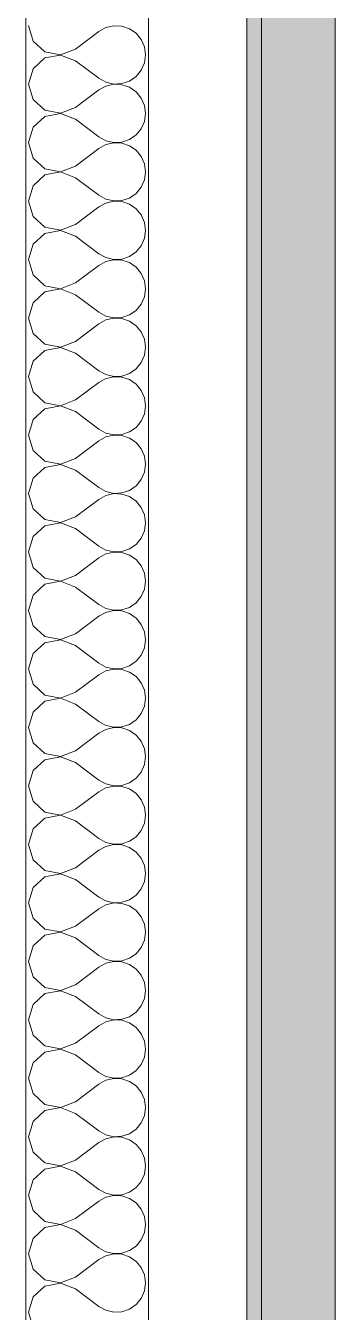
# Model space of a CAD drawing. Header units: millimetres. Extents: x -48147 to 1436659, y -488302 to 18123.
# Drawn here: x 1423891.4 to 1423960.1, y -467566 to -467280.4 of the extents above; entities that cross this region are included whole.
import ezdxf

# ---------------------------------------------------------------- set-up
doc = ezdxf.new("R2010")
doc.units = ezdxf.units.MM
doc.header["$MEASUREMENT"] = 0
doc.linetypes.add('Wipeout_Contour', pattern=[1000, 0, -1000])
doc.layers.add('New_A-25-M_Wall_Int', color=7, linetype='Continuous')
doc.layers.add('New_A-25-M_Wall_Int_Pen_No__1', color=7, linetype='Continuous', lineweight=13)
doc.layers.add('New_A-25-M_Wall_Int_Pen_No__107', color=7, linetype='Continuous', lineweight=15, true_color=0xa6a6a6)

# ---------------------------------------------------------------- blocks, each defined once
blk = doc.blocks.new('*X34', base_point=(1424163.9, -483032.8))
at = {"layer": 'New_A-25-M_Wall_Int_Pen_No__107', "linetype": 'Continuous'}
for p, q in [((1423892.04, -467280.42), (1423893.01, -467283.84)), ((1423902.43, -467285.62), (1423907.62, -467281.72)), ((1423909.19, -467280.86), (1423907.62, -467281.72)), ((1423910.93, -467280.45), (1423909.19, -467280.86)), ((1423912.72, -467280.54), (1423910.93, -467280.45)), ((1423914.42, -467281.11), (1423912.72, -467280.54)), ((1423915.89, -467282.12), (1423914.42, -467281.11)), ((1423917.04, -467283.5), (1423915.89, -467282.12)), ((1423893.01, -467283.84), (1423895.63, -467286.23)), ((1423917.76, -467285.14), (1423917.04, -467283.5)), ((1423918.01, -467286.91), (1423917.76, -467285.14)), ((1423895.63, -467287.6), (1423893.01, -467289.99)), ((1423895.63, -467286.23), (1423899.12, -467286.89)), ((1423899.12, -467286.94), (1423895.63, -467287.6)), ((1423899.12, -467286.89), (1423902.43, -467285.62)), ((1423902.43, -467288.21), (1423899.12, -467286.94)), ((1423917.76, -467288.69), (1423918.01, -467286.91)), ((1423893.01, -467289.99), (1423892.04, -467293.41)), ((1423902.43, -467288.21), (1423907.62, -467292.11)), ((1423915.89, -467291.71), (1423917.04, -467290.33)), ((1423917.04, -467290.33), (1423917.76, -467288.69)), ((1423892.04, -467293.41), (1423893.01, -467296.82)), ((1423907.62, -467292.11), (1423909.19, -467292.97)), ((1423909.19, -467293.84), (1423907.62, -467294.7)), ((1423909.19, -467292.97), (1423910.93, -467293.38)), ((1423910.93, -467293.43), (1423909.19, -467293.84)), ((1423910.93, -467293.38), (1423912.72, -467293.29)), ((1423912.72, -467293.52), (1423910.93, -467293.43)), ((1423912.72, -467293.29), (1423914.42, -467292.72)), ((1423914.42, -467294.09), (1423912.72, -467293.52)), ((1423914.42, -467292.72), (1423915.89, -467291.71)), ((1423902.43, -467298.6), (1423907.62, -467294.7)), ((1423915.89, -467295.1), (1423914.42, -467294.09)), ((1423917.04, -467296.48), (1423915.89, -467295.1)), ((1423917.76, -467298.12), (1423917.04, -467296.48)), ((1423893.01, -467296.82), (1423895.63, -467299.21)), ((1423895.63, -467299.21), (1423899.12, -467299.87)), ((1423899.12, -467299.87), (1423902.43, -467298.6)), ((1423918.01, -467299.9), (1423917.76, -467298.12)), ((1423895.63, -467300.58), (1423893.01, -467302.97)), ((1423899.12, -467299.92), (1423895.63, -467300.58)), ((1423902.43, -467301.19), (1423899.12, -467299.92)), ((1423902.43, -467301.19), (1423907.62, -467305.09)), ((1423917.04, -467303.31), (1423917.76, -467301.67)), ((1423917.76, -467301.67), (1423918.01, -467299.9)), ((1423893.01, -467302.97), (1423892.04, -467306.39)), ((1423907.62, -467305.09), (1423909.19, -467305.96)), ((1423914.42, -467305.7), (1423915.89, -467304.69)), ((1423915.89, -467304.69), (1423917.04, -467303.31)), ((1423892.04, -467306.39), (1423893.01, -467309.8)), ((1423902.43, -467311.58), (1423907.62, -467307.68)), ((1423909.19, -467306.82), (1423907.62, -467307.68)), ((1423909.19, -467305.96), (1423910.93, -467306.36)), ((1423910.93, -467306.41), (1423909.19, -467306.82)), ((1423910.93, -467306.36), (1423912.72, -467306.27)), ((1423912.72, -467306.5), (1423910.93, -467306.41)), ((1423912.72, -467306.27), (1423914.42, -467305.7)), ((1423914.42, -467307.07), (1423912.72, -467306.5)), ((1423915.89, -467308.09), (1423914.42, -467307.07)), ((1423917.04, -467309.47), (1423915.89, -467308.09)), ((1423893.01, -467309.8), (1423895.63, -467312.19)), ((1423917.76, -467311.1), (1423917.04, -467309.47)), ((1423895.63, -467313.56), (1423893.01, -467315.96)), ((1423895.63, -467312.19), (1423899.12, -467312.85)), ((1423899.12, -467312.9), (1423895.63, -467313.56)), ((1423899.12, -467312.85), (1423902.43, -467311.58)), ((1423902.43, -467314.18), (1423899.12, -467312.9)), ((1423918.01, -467312.88), (1423917.76, -467311.1)), ((1423917.76, -467314.65), (1423918.01, -467312.88)), ((1423893.01, -467315.96), (1423892.04, -467319.37)), ((1423902.43, -467314.18), (1423907.62, -467318.07)), ((1423915.89, -467317.67), (1423917.04, -467316.29)), ((1423917.04, -467316.29), (1423917.76, -467314.65)), ((1423892.04, -467319.37), (1423893.01, -467322.78)), ((1423907.62, -467318.07), (1423909.19, -467318.94)), ((1423909.19, -467318.94), (1423910.93, -467319.34)), ((1423910.93, -467319.39), (1423909.19, -467319.8)), ((1423910.93, -467319.34), (1423912.72, -467319.26)), ((1423912.72, -467319.48), (1423910.93, -467319.39)), ((1423912.72, -467319.26), (1423914.42, -467318.68)), ((1423914.42, -467320.05), (1423912.72, -467319.48)), ((1423914.42, -467318.68), (1423915.89, -467317.67)), ((1423902.43, -467324.56), (1423907.62, -467320.67)), ((1423909.19, -467319.8), (1423907.62, -467320.67)), ((1423915.89, -467321.07), (1423914.42, -467320.05)), ((1423917.04, -467322.45), (1423915.89, -467321.07)), ((1423917.76, -467324.09), (1423917.04, -467322.45)), ((1423893.01, -467322.78), (1423895.63, -467325.17)), ((1423895.63, -467325.17), (1423899.12, -467325.83)), ((1423899.12, -467325.83), (1423902.43, -467324.56)), ((1423918.01, -467325.86), (1423917.76, -467324.09)), ((1423895.63, -467326.54), (1423893.01, -467328.94)), ((1423899.12, -467325.89), (1423895.63, -467326.54)), ((1423902.43, -467327.16), (1423899.12, -467325.89)), ((1423902.43, -467327.16), (1423907.62, -467331.05)), ((1423917.04, -467329.27), (1423917.76, -467327.63)), ((1423917.76, -467327.63), (1423918.01, -467325.86)), ((1423893.01, -467328.94), (1423892.04, -467332.35)), ((1423914.42, -467331.66), (1423915.89, -467330.65)), ((1423915.89, -467330.65), (1423917.04, -467329.27)), ((1423892.04, -467332.35), (1423893.01, -467335.76)), ((1423902.43, -467337.54), (1423907.62, -467333.65)), ((1423907.62, -467331.05), (1423909.19, -467331.92)), ((1423909.19, -467332.78), (1423907.62, -467333.65)), ((1423909.19, -467331.92), (1423910.93, -467332.32)), ((1423910.93, -467332.38), (1423909.19, -467332.78)), ((1423910.93, -467332.32), (1423912.72, -467332.24)), ((1423912.72, -467332.46), (1423910.93, -467332.38)), ((1423912.72, -467332.24), (1423914.42, -467331.66)), ((1423914.42, -467333.03), (1423912.72, -467332.46)), ((1423915.89, -467334.05), (1423914.42, -467333.03)), ((1423893.01, -467335.76), (1423895.63, -467338.16)), ((1423917.04, -467335.43), (1423915.89, -467334.05)), ((1423917.76, -467337.07), (1423917.04, -467335.43)), ((1423895.63, -467339.53), (1423893.01, -467341.92)), ((1423895.63, -467338.16), (1423899.12, -467338.81)), ((1423899.12, -467338.87), (1423895.63, -467339.53)), ((1423899.12, -467338.81), (1423902.43, -467337.54)), ((1423902.43, -467340.14), (1423899.12, -467338.87)), ((1423918.01, -467338.84), (1423917.76, -467337.07)), ((1423917.76, -467340.61), (1423918.01, -467338.84)), ((1423893.01, -467341.92), (1423892.04, -467345.33)), ((1423902.43, -467340.14), (1423907.62, -467344.03)), ((1423915.89, -467343.63), (1423917.04, -467342.25)), ((1423917.04, -467342.25), (1423917.76, -467340.61)), ((1423907.62, -467344.03), (1423909.19, -467344.9)), ((1423909.19, -467344.9), (1423910.93, -467345.3)), ((1423910.93, -467345.3), (1423912.72, -467345.22)), ((1423912.72, -467345.22), (1423914.42, -467344.65)), ((1423914.42, -467344.65), (1423915.89, -467343.63)), ((1423892.04, -467345.33), (1423893.01, -467348.74)), ((1423902.43, -467350.52), (1423907.62, -467346.63)), ((1423909.19, -467345.76), (1423907.62, -467346.63)), ((1423910.93, -467345.36), (1423909.19, -467345.76)), ((1423912.72, -467345.44), (1423910.93, -467345.36)), ((1423914.42, -467346.02), (1423912.72, -467345.44)), ((1423915.89, -467347.03), (1423914.42, -467346.02)), ((1423917.04, -467348.41), (1423915.89, -467347.03)), ((1423893.01, -467348.74), (1423895.63, -467351.14)), ((1423899.12, -467351.8), (1423902.43, -467350.52)), ((1423917.76, -467350.05), (1423917.04, -467348.41)), ((1423918.01, -467351.82), (1423917.76, -467350.05)), ((1423895.63, -467352.51), (1423893.01, -467354.9)), ((1423895.63, -467351.14), (1423899.12, -467351.8)), ((1423899.12, -467351.85), (1423895.63, -467352.51)), ((1423902.43, -467353.12), (1423899.12, -467351.85)), ((1423902.43, -467353.12), (1423907.62, -467357.01)), ((1423917.04, -467355.23), (1423917.76, -467353.6)), ((1423917.76, -467353.6), (1423918.01, -467351.82)), ((1423893.01, -467354.9), (1423892.04, -467358.31)), ((1423914.42, -467357.63), (1423915.89, -467356.61)), ((1423915.89, -467356.61), (1423917.04, -467355.23)), ((1423892.04, -467358.31), (1423893.01, -467361.73)), ((1423907.62, -467357.01), (1423909.19, -467357.88)), ((1423909.19, -467358.74), (1423907.62, -467359.61)), ((1423909.19, -467357.88), (1423910.93, -467358.29)), ((1423910.93, -467358.34), (1423909.19, -467358.74)), ((1423910.93, -467358.29), (1423912.72, -467358.2)), ((1423912.72, -467358.43), (1423910.93, -467358.34)), ((1423912.72, -467358.2), (1423914.42, -467357.63)), ((1423914.42, -467359), (1423912.72, -467358.43)), ((1423915.89, -467360.01), (1423914.42, -467359)), ((1423893.01, -467361.73), (1423895.63, -467364.12)), ((1423902.43, -467363.51), (1423907.62, -467359.61)), ((1423917.04, -467361.39), (1423915.89, -467360.01)), ((1423917.76, -467363.03), (1423917.04, -467361.39)), ((1423895.63, -467364.12), (1423899.12, -467364.78)), ((1423899.12, -467364.83), (1423895.63, -467365.49)), ((1423899.12, -467364.78), (1423902.43, -467363.51)), ((1423902.43, -467366.1), (1423899.12, -467364.83)), ((1423918.01, -467364.8), (1423917.76, -467363.03)), ((1423917.76, -467366.58), (1423918.01, -467364.8)), ((1423893.01, -467367.88), (1423892.04, -467371.29)), ((1423895.63, -467365.49), (1423893.01, -467367.88)), ((1423902.43, -467366.1), (1423907.62, -467370)), ((1423917.04, -467368.22), (1423917.76, -467366.58)), ((1423907.62, -467370), (1423909.19, -467370.86)), ((1423909.19, -467370.86), (1423910.93, -467371.27)), ((1423912.72, -467371.18), (1423914.42, -467370.61)), ((1423914.42, -467370.61), (1423915.89, -467369.59)), ((1423915.89, -467369.59), (1423917.04, -467368.22)), ((1423892.04, -467371.29), (1423893.01, -467374.71)), ((1423902.43, -467376.49), (1423907.62, -467372.59)), ((1423909.19, -467371.73), (1423907.62, -467372.59)), ((1423910.93, -467371.32), (1423909.19, -467371.73)), ((1423910.93, -467371.27), (1423912.72, -467371.18)), ((1423912.72, -467371.41), (1423910.93, -467371.32)), ((1423914.42, -467371.98), (1423912.72, -467371.41)), ((1423915.89, -467372.99), (1423914.42, -467371.98)), ((1423917.04, -467374.37), (1423915.89, -467372.99)), ((1423893.01, -467374.71), (1423895.63, -467377.1)), ((1423899.12, -467377.76), (1423902.43, -467376.49)), ((1423917.76, -467376.01), (1423917.04, -467374.37)), ((1423918.01, -467377.79), (1423917.76, -467376.01)), ((1423895.63, -467378.47), (1423893.01, -467380.86)), ((1423895.63, -467377.1), (1423899.12, -467377.76)), ((1423899.12, -467377.81), (1423895.63, -467378.47)), ((1423902.43, -467379.08), (1423899.12, -467377.81)), ((1423902.43, -467379.08), (1423907.62, -467382.98)), ((1423917.04, -467381.2), (1423917.76, -467379.56)), ((1423917.76, -467379.56), (1423918.01, -467377.79)), ((1423893.01, -467380.86), (1423892.04, -467384.28)), ((1423915.89, -467382.58), (1423917.04, -467381.2)), ((1423892.04, -467384.28), (1423893.01, -467387.69)), ((1423907.62, -467382.98), (1423909.19, -467383.84)), ((1423909.19, -467384.71), (1423907.62, -467385.57)), ((1423909.19, -467383.84), (1423910.93, -467384.25)), ((1423910.93, -467384.3), (1423909.19, -467384.71)), ((1423910.93, -467384.25), (1423912.72, -467384.16)), ((1423912.72, -467384.39), (1423910.93, -467384.3)), ((1423912.72, -467384.16), (1423914.42, -467383.59)), ((1423914.42, -467384.96), (1423912.72, -467384.39)), ((1423914.42, -467383.59), (1423915.89, -467382.58)), ((1423915.89, -467385.98), (1423914.42, -467384.96)), ((1423893.01, -467387.69), (1423895.63, -467390.08)), ((1423902.43, -467389.47), (1423907.62, -467385.57)), ((1423917.04, -467387.35), (1423915.89, -467385.98)), ((1423917.76, -467388.99), (1423917.04, -467387.35)), ((1423895.63, -467390.08), (1423899.12, -467390.74)), ((1423899.12, -467390.79), (1423895.63, -467391.45)), ((1423899.12, -467390.74), (1423902.43, -467389.47)), ((1423902.43, -467392.06), (1423899.12, -467390.79)), ((1423918.01, -467390.77), (1423917.76, -467388.99)), ((1423917.76, -467392.54), (1423918.01, -467390.77)), ((1423893.01, -467393.84), (1423892.04, -467397.26)), ((1423895.63, -467391.45), (1423893.01, -467393.84)), ((1423902.43, -467392.06), (1423907.62, -467395.96)), ((1423917.04, -467394.18), (1423917.76, -467392.54)), ((1423907.62, -467395.96), (1423909.19, -467396.83)), ((1423912.72, -467397.14), (1423914.42, -467396.57)), ((1423914.42, -467396.57), (1423915.89, -467395.56)), ((1423915.89, -467395.56), (1423917.04, -467394.18)), ((1423892.04, -467397.26), (1423893.01, -467400.67)), ((1423902.43, -467402.45), (1423907.62, -467398.56)), ((1423909.19, -467397.69), (1423907.62, -467398.56)), ((1423909.19, -467396.83), (1423910.93, -467397.23)), ((1423910.93, -467397.28), (1423909.19, -467397.69)), ((1423910.93, -467397.23), (1423912.72, -467397.14)), ((1423912.72, -467397.37), (1423910.93, -467397.28)), ((1423914.42, -467397.94), (1423912.72, -467397.37)), ((1423915.89, -467398.96), (1423914.42, -467397.94)), ((1423917.04, -467400.34), (1423915.89, -467398.96)), ((1423893.01, -467400.67), (1423895.63, -467403.06)), ((1423917.76, -467401.97), (1423917.04, -467400.34)), ((1423918.01, -467403.75), (1423917.76, -467401.97)), ((1423895.63, -467404.43), (1423893.01, -467406.83)), ((1423895.63, -467403.06), (1423899.12, -467403.72)), ((1423899.12, -467403.77), (1423895.63, -467404.43)), ((1423899.12, -467403.72), (1423902.43, -467402.45)), ((1423902.43, -467405.05), (1423899.12, -467403.77)), ((1423902.43, -467405.05), (1423907.62, -467408.94)), ((1423917.76, -467405.52), (1423918.01, -467403.75)), ((1423893.01, -467406.83), (1423892.04, -467410.24)), ((1423915.89, -467408.54), (1423917.04, -467407.16)), ((1423917.04, -467407.16), (1423917.76, -467405.52)), ((1423892.04, -467410.24), (1423893.01, -467413.65)), ((1423907.62, -467408.94), (1423909.19, -467409.81)), ((1423909.19, -467410.67), (1423907.62, -467411.54)), ((1423909.19, -467409.81), (1423910.93, -467410.21)), ((1423910.93, -467410.27), (1423909.19, -467410.67)), ((1423910.93, -467410.21), (1423912.72, -467410.13)), ((1423912.72, -467410.35), (1423910.93, -467410.27)), ((1423912.72, -467410.13), (1423914.42, -467409.55)), ((1423914.42, -467410.92), (1423912.72, -467410.35)), ((1423914.42, -467409.55), (1423915.89, -467408.54)), ((1423915.89, -467411.94), (1423914.42, -467410.92)), ((1423893.01, -467413.65), (1423895.63, -467416.04)), ((1423902.43, -467415.43), (1423907.62, -467411.54)), ((1423917.04, -467413.32), (1423915.89, -467411.94)), ((1423917.76, -467414.96), (1423917.04, -467413.32)), ((1423895.63, -467416.04), (1423899.12, -467416.7)), ((1423899.12, -467416.7), (1423902.43, -467415.43)), ((1423918.01, -467416.73), (1423917.76, -467414.96)), ((1423895.63, -467417.41), (1423893.01, -467419.81)), ((1423899.12, -467416.76), (1423895.63, -467417.41)), ((1423902.43, -467418.03), (1423899.12, -467416.76)), ((1423902.43, -467418.03), (1423907.62, -467421.92)), ((1423917.04, -467420.14), (1423917.76, -467418.5)), ((1423917.76, -467418.5), (1423918.01, -467416.73)), ((1423893.01, -467419.81), (1423892.04, -467423.22)), ((1423907.62, -467421.92), (1423909.19, -467422.79)), ((1423914.42, -467422.54), (1423915.89, -467421.52)), ((1423915.89, -467421.52), (1423917.04, -467420.14)), ((1423892.04, -467423.22), (1423893.01, -467426.63)), ((1423902.43, -467428.41), (1423907.62, -467424.52)), ((1423909.19, -467423.65), (1423907.62, -467424.52)), ((1423909.19, -467422.79), (1423910.93, -467423.19)), ((1423910.93, -467423.25), (1423909.19, -467423.65)), ((1423910.93, -467423.19), (1423912.72, -467423.11)), ((1423912.72, -467423.33), (1423910.93, -467423.25)), ((1423912.72, -467423.11), (1423914.42, -467422.54)), ((1423914.42, -467423.91), (1423912.72, -467423.33)), ((1423915.89, -467424.92), (1423914.42, -467423.91)), ((1423917.04, -467426.3), (1423915.89, -467424.92)), ((1423893.01, -467426.63), (1423895.63, -467429.03)), ((1423917.76, -467427.94), (1423917.04, -467426.3)), ((1423918.01, -467429.71), (1423917.76, -467427.94)), ((1423895.63, -467430.4), (1423893.01, -467432.79)), ((1423895.63, -467429.03), (1423899.12, -467429.68)), ((1423899.12, -467429.74), (1423895.63, -467430.4)), ((1423899.12, -467429.68), (1423902.43, -467428.41)), ((1423902.43, -467431.01), (1423899.12, -467429.74)), ((1423917.76, -467431.48), (1423918.01, -467429.71)), ((1423893.01, -467432.79), (1423892.04, -467436.2)), ((1423902.43, -467431.01), (1423907.62, -467434.9)), ((1423915.89, -467434.5), (1423917.04, -467433.12)), ((1423917.04, -467433.12), (1423917.76, -467431.48)), ((1423892.04, -467436.2), (1423893.01, -467439.61)), ((1423907.62, -467434.9), (1423909.19, -467435.77)), ((1423909.19, -467436.63), (1423907.62, -467437.5)), ((1423909.19, -467435.77), (1423910.93, -467436.18)), ((1423910.93, -467436.23), (1423909.19, -467436.63)), ((1423910.93, -467436.18), (1423912.72, -467436.09)), ((1423912.72, -467436.31), (1423910.93, -467436.23)), ((1423912.72, -467436.09), (1423914.42, -467435.52)), ((1423914.42, -467436.89), (1423912.72, -467436.31)), ((1423914.42, -467435.52), (1423915.89, -467434.5)), ((1423902.43, -467441.39), (1423907.62, -467437.5)), ((1423915.89, -467437.9), (1423914.42, -467436.89)), ((1423917.04, -467439.28), (1423915.89, -467437.9)), ((1423917.76, -467440.92), (1423917.04, -467439.28)), ((1423893.01, -467439.61), (1423895.63, -467442.01)), ((1423895.63, -467442.01), (1423899.12, -467442.67)), ((1423899.12, -467442.67), (1423902.43, -467441.39)), ((1423918.01, -467442.69), (1423917.76, -467440.92)), ((1423895.63, -467443.38), (1423893.01, -467445.77)), ((1423899.12, -467442.72), (1423895.63, -467443.38)), ((1423902.43, -467443.99), (1423899.12, -467442.72)), ((1423902.43, -467443.99), (1423907.62, -467447.89)), ((1423917.04, -467446.11), (1423917.76, -467444.47)), ((1423917.76, -467444.47), (1423918.01, -467442.69)), ((1423893.01, -467445.77), (1423892.04, -467449.18)), ((1423907.62, -467447.89), (1423909.19, -467448.75)), ((1423914.42, -467448.5), (1423915.89, -467447.48)), ((1423915.89, -467447.48), (1423917.04, -467446.11)), ((1423892.04, -467449.18), (1423893.01, -467452.6)), ((1423902.43, -467454.38), (1423907.62, -467450.48)), ((1423909.19, -467449.61), (1423907.62, -467450.48)), ((1423909.19, -467448.75), (1423910.93, -467449.16)), ((1423910.93, -467449.21), (1423909.19, -467449.61)), ((1423910.93, -467449.16), (1423912.72, -467449.07)), ((1423912.72, -467449.3), (1423910.93, -467449.21)), ((1423912.72, -467449.07), (1423914.42, -467448.5)), ((1423914.42, -467449.87), (1423912.72, -467449.3)), ((1423915.89, -467450.88), (1423914.42, -467449.87)), ((1423917.04, -467452.26), (1423915.89, -467450.88)), ((1423893.01, -467452.6), (1423895.63, -467454.99)), ((1423917.76, -467453.9), (1423917.04, -467452.26)), ((1423895.63, -467456.36), (1423893.01, -467458.75)), ((1423895.63, -467454.99), (1423899.12, -467455.65)), ((1423899.12, -467455.7), (1423895.63, -467456.36)), ((1423899.12, -467455.65), (1423902.43, -467454.38)), ((1423902.43, -467456.97), (1423899.12, -467455.7)), ((1423918.01, -467455.67), (1423917.76, -467453.9)), ((1423917.76, -467457.45), (1423918.01, -467455.67)), ((1423893.01, -467458.75), (1423892.04, -467462.16)), ((1423902.43, -467456.97), (1423907.62, -467460.87)), ((1423915.89, -467460.47), (1423917.04, -467459.09)), ((1423917.04, -467459.09), (1423917.76, -467457.45)), ((1423892.04, -467462.16), (1423893.01, -467465.58)), ((1423907.62, -467460.87), (1423909.19, -467461.73)), ((1423909.19, -467461.73), (1423910.93, -467462.14)), ((1423910.93, -467462.19), (1423909.19, -467462.6)), ((1423910.93, -467462.14), (1423912.72, -467462.05)), ((1423912.72, -467462.28), (1423910.93, -467462.19)), ((1423912.72, -467462.05), (1423914.42, -467461.48)), ((1423914.42, -467462.85), (1423912.72, -467462.28)), ((1423914.42, -467461.48), (1423915.89, -467460.47)), ((1423902.43, -467467.36), (1423907.62, -467463.46)), ((1423909.19, -467462.6), (1423907.62, -467463.46)), ((1423915.89, -467463.86), (1423914.42, -467462.85)), ((1423917.04, -467465.24), (1423915.89, -467463.86)), ((1423917.76, -467466.88), (1423917.04, -467465.24)), ((1423893.01, -467465.58), (1423895.63, -467467.97)), ((1423895.63, -467467.97), (1423899.12, -467468.63)), ((1423899.12, -467468.63), (1423902.43, -467467.36)), ((1423918.01, -467468.66), (1423917.76, -467466.88)), ((1423895.63, -467469.34), (1423893.01, -467471.73)), ((1423899.12, -467468.68), (1423895.63, -467469.34)), ((1423902.43, -467469.95), (1423899.12, -467468.68)), ((1423902.43, -467469.95), (1423907.62, -467473.85)), ((1423917.04, -467472.07), (1423917.76, -467470.43)), ((1423917.76, -467470.43), (1423918.01, -467468.66)), ((1423893.01, -467471.73), (1423892.04, -467475.15)), ((1423914.42, -467474.46), (1423915.89, -467473.45)), ((1423915.89, -467473.45), (1423917.04, -467472.07)), ((1423892.04, -467475.15), (1423893.01, -467478.56)), ((1423902.43, -467480.34), (1423907.62, -467476.44)), ((1423907.62, -467473.85), (1423909.19, -467474.71)), ((1423909.19, -467475.58), (1423907.62, -467476.44)), ((1423909.19, -467474.71), (1423910.93, -467475.12)), ((1423910.93, -467475.17), (1423909.19, -467475.58)), ((1423910.93, -467475.12), (1423912.72, -467475.03)), ((1423912.72, -467475.26), (1423910.93, -467475.17)), ((1423912.72, -467475.03), (1423914.42, -467474.46)), ((1423914.42, -467475.83), (1423912.72, -467475.26)), ((1423915.89, -467476.85), (1423914.42, -467475.83)), ((1423893.01, -467478.56), (1423895.63, -467480.95)), ((1423917.04, -467478.22), (1423915.89, -467476.85)), ((1423917.76, -467479.86), (1423917.04, -467478.22)), ((1423895.63, -467482.32), (1423893.01, -467484.72)), ((1423895.63, -467480.95), (1423899.12, -467481.61)), ((1423899.12, -467481.66), (1423895.63, -467482.32)), ((1423899.12, -467481.61), (1423902.43, -467480.34)), ((1423902.43, -467482.94), (1423899.12, -467481.66)), ((1423918.01, -467481.64), (1423917.76, -467479.86)), ((1423917.76, -467483.41), (1423918.01, -467481.64)), ((1423893.01, -467484.72), (1423892.04, -467488.13)), ((1423902.43, -467482.94), (1423907.62, -467486.83)), ((1423915.89, -467486.43), (1423917.04, -467485.05)), ((1423917.04, -467485.05), (1423917.76, -467483.41)), ((1423907.62, -467486.83), (1423909.19, -467487.7)), ((1423909.19, -467487.7), (1423910.93, -467488.1)), ((1423910.93, -467488.1), (1423912.72, -467488.02)), ((1423912.72, -467488.02), (1423914.42, -467487.44)), ((1423914.42, -467487.44), (1423915.89, -467486.43)), ((1423892.04, -467488.13), (1423893.01, -467491.54)), ((1423902.43, -467493.32), (1423907.62, -467489.43)), ((1423909.19, -467488.56), (1423907.62, -467489.43)), ((1423910.93, -467488.15), (1423909.19, -467488.56)), ((1423912.72, -467488.24), (1423910.93, -467488.15)), ((1423914.42, -467488.81), (1423912.72, -467488.24)), ((1423915.89, -467489.83), (1423914.42, -467488.81)), ((1423917.04, -467491.21), (1423915.89, -467489.83)), ((1423893.01, -467491.54), (1423895.63, -467493.93)), ((1423899.12, -467494.59), (1423902.43, -467493.32)), ((1423917.76, -467492.85), (1423917.04, -467491.21)), ((1423918.01, -467494.62), (1423917.76, -467492.85)), ((1423895.63, -467495.3), (1423893.01, -467497.7)), ((1423895.63, -467493.93), (1423899.12, -467494.59)), ((1423899.12, -467494.64), (1423895.63, -467495.3)), ((1423902.43, -467495.92), (1423899.12, -467494.64)), ((1423902.43, -467495.92), (1423907.62, -467499.81)), ((1423917.04, -467498.03), (1423917.76, -467496.39)), ((1423917.76, -467496.39), (1423918.01, -467494.62)), ((1423893.01, -467497.7), (1423892.04, -467501.11)), ((1423914.42, -467500.42), (1423915.89, -467499.41)), ((1423915.89, -467499.41), (1423917.04, -467498.03)), ((1423892.04, -467501.11), (1423893.01, -467504.52)), ((1423907.62, -467499.81), (1423909.19, -467500.68)), ((1423909.19, -467501.54), (1423907.62, -467502.41)), ((1423909.19, -467500.68), (1423910.93, -467501.08)), ((1423910.93, -467501.14), (1423909.19, -467501.54)), ((1423910.93, -467501.08), (1423912.72, -467501)), ((1423912.72, -467501.22), (1423910.93, -467501.14)), ((1423912.72, -467501), (1423914.42, -467500.42)), ((1423914.42, -467501.79), (1423912.72, -467501.22)), ((1423915.89, -467502.81), (1423914.42, -467501.79)), ((1423893.01, -467504.52), (1423895.63, -467506.92)), ((1423902.43, -467506.3), (1423907.62, -467502.41)), ((1423917.04, -467504.19), (1423915.89, -467502.81)), ((1423917.76, -467505.83), (1423917.04, -467504.19)), ((1423895.63, -467506.92), (1423899.12, -467507.57)), ((1423899.12, -467507.63), (1423895.63, -467508.29)), ((1423899.12, -467507.57), (1423902.43, -467506.3)), ((1423902.43, -467508.9), (1423899.12, -467507.63)), ((1423918.01, -467507.6), (1423917.76, -467505.83)), ((1423917.76, -467509.37), (1423918.01, -467507.6)), ((1423893.01, -467510.68), (1423892.04, -467514.09)), ((1423895.63, -467508.29), (1423893.01, -467510.68)), ((1423902.43, -467508.9), (1423907.62, -467512.79)), ((1423917.04, -467511.01), (1423917.76, -467509.37)), ((1423907.62, -467512.79), (1423909.19, -467513.66)), ((1423909.19, -467513.66), (1423910.93, -467514.06)), ((1423912.72, -467513.98), (1423914.42, -467513.41)), ((1423914.42, -467513.41), (1423915.89, -467512.39)), ((1423915.89, -467512.39), (1423917.04, -467511.01)), ((1423892.04, -467514.09), (1423893.01, -467517.5)), ((1423902.43, -467519.28), (1423907.62, -467515.39)), ((1423909.19, -467514.52), (1423907.62, -467515.39)), ((1423910.93, -467514.12), (1423909.19, -467514.52)), ((1423910.93, -467514.06), (1423912.72, -467513.98)), ((1423912.72, -467514.2), (1423910.93, -467514.12)), ((1423914.42, -467514.78), (1423912.72, -467514.2)), ((1423915.89, -467515.79), (1423914.42, -467514.78)), ((1423917.04, -467517.17), (1423915.89, -467515.79)), ((1423893.01, -467517.5), (1423895.63, -467519.9)), ((1423899.12, -467520.56), (1423902.43, -467519.28)), ((1423917.76, -467518.81), (1423917.04, -467517.17)), ((1423918.01, -467520.58), (1423917.76, -467518.81)), ((1423895.63, -467521.27), (1423893.01, -467523.66)), ((1423895.63, -467519.9), (1423899.12, -467520.56)), ((1423899.12, -467520.61), (1423895.63, -467521.27)), ((1423902.43, -467521.88), (1423899.12, -467520.61)), ((1423902.43, -467521.88), (1423907.62, -467525.77)), ((1423917.04, -467523.99), (1423917.76, -467522.36)), ((1423917.76, -467522.36), (1423918.01, -467520.58)), ((1423893.01, -467523.66), (1423892.04, -467527.07)), ((1423915.89, -467525.37), (1423917.04, -467523.99)), ((1423892.04, -467527.07), (1423893.01, -467530.48)), ((1423907.62, -467525.77), (1423909.19, -467526.64)), ((1423909.19, -467527.5), (1423907.62, -467528.37)), ((1423909.19, -467526.64), (1423910.93, -467527.05)), ((1423910.93, -467527.1), (1423909.19, -467527.5)), ((1423910.93, -467527.05), (1423912.72, -467526.96)), ((1423912.72, -467527.19), (1423910.93, -467527.1)), ((1423912.72, -467526.96), (1423914.42, -467526.39)), ((1423914.42, -467527.76), (1423912.72, -467527.19)), ((1423914.42, -467526.39), (1423915.89, -467525.37)), ((1423915.89, -467528.77), (1423914.42, -467527.76)), ((1423893.01, -467530.48), (1423895.63, -467532.88)), ((1423902.43, -467532.27), (1423907.62, -467528.37)), ((1423917.04, -467530.15), (1423915.89, -467528.77)), ((1423917.76, -467531.79), (1423917.04, -467530.15)), ((1423895.63, -467532.88), (1423899.12, -467533.54)), ((1423899.12, -467533.59), (1423895.63, -467534.25)), ((1423899.12, -467533.54), (1423902.43, -467532.27)), ((1423902.43, -467534.86), (1423899.12, -467533.59)), ((1423918.01, -467533.56), (1423917.76, -467531.79)), ((1423917.76, -467535.34), (1423918.01, -467533.56)), ((1423893.01, -467536.64), (1423892.04, -467540.05)), ((1423895.63, -467534.25), (1423893.01, -467536.64)), ((1423902.43, -467534.86), (1423907.62, -467538.76)), ((1423917.04, -467536.98), (1423917.76, -467535.34)), ((1423907.62, -467538.76), (1423909.19, -467539.62)), ((1423912.72, -467539.94), (1423914.42, -467539.37)), ((1423914.42, -467539.37), (1423915.89, -467538.35)), ((1423915.89, -467538.35), (1423917.04, -467536.98)), ((1423892.04, -467540.05), (1423893.01, -467543.47)), ((1423902.43, -467545.25), (1423907.62, -467541.35)), ((1423909.19, -467540.49), (1423907.62, -467541.35)), ((1423909.19, -467539.62), (1423910.93, -467540.03)), ((1423910.93, -467540.08), (1423909.19, -467540.49)), ((1423910.93, -467540.03), (1423912.72, -467539.94)), ((1423912.72, -467540.17), (1423910.93, -467540.08)), ((1423914.42, -467540.74), (1423912.72, -467540.17)), ((1423915.89, -467541.75), (1423914.42, -467540.74)), ((1423917.04, -467543.13), (1423915.89, -467541.75)), ((1423893.01, -467543.47), (1423895.63, -467545.86)), ((1423917.76, -467544.77), (1423917.04, -467543.13)), ((1423918.01, -467546.54), (1423917.76, -467544.77)), ((1423895.63, -467547.23), (1423893.01, -467549.62)), ((1423895.63, -467545.86), (1423899.12, -467546.52)), ((1423899.12, -467546.57), (1423895.63, -467547.23)), ((1423899.12, -467546.52), (1423902.43, -467545.25)), ((1423902.43, -467547.84), (1423899.12, -467546.57)), ((1423902.43, -467547.84), (1423907.62, -467551.74)), ((1423917.76, -467548.32), (1423918.01, -467546.54)), ((1423893.01, -467549.62), (1423892.04, -467553.04)), ((1423915.89, -467551.34), (1423917.04, -467549.96)), ((1423917.04, -467549.96), (1423917.76, -467548.32)), ((1423892.04, -467553.04), (1423893.01, -467556.45)), ((1423907.62, -467551.74), (1423909.19, -467552.6)), ((1423909.19, -467553.47), (1423907.62, -467554.33)), ((1423909.19, -467552.6), (1423910.93, -467553.01)), ((1423910.93, -467553.06), (1423909.19, -467553.47)), ((1423910.93, -467553.01), (1423912.72, -467552.92)), ((1423912.72, -467553.15), (1423910.93, -467553.06)), ((1423912.72, -467552.92), (1423914.42, -467552.35)), ((1423914.42, -467553.72), (1423912.72, -467553.15)), ((1423914.42, -467552.35), (1423915.89, -467551.34)), ((1423915.89, -467554.74), (1423914.42, -467553.72)), ((1423893.01, -467556.45), (1423895.63, -467558.84)), ((1423902.43, -467558.23), (1423907.62, -467554.33)), ((1423917.04, -467556.11), (1423915.89, -467554.74)), ((1423917.76, -467557.75), (1423917.04, -467556.11)), ((1423895.63, -467558.84), (1423899.12, -467559.5)), ((1423899.12, -467559.5), (1423902.43, -467558.23)), ((1423918.01, -467559.53), (1423917.76, -467557.75)), ((1423895.63, -467560.21), (1423893.01, -467562.6)), ((1423899.12, -467559.55), (1423895.63, -467560.21)), ((1423902.43, -467560.82), (1423899.12, -467559.55)), ((1423902.43, -467560.82), (1423907.62, -467564.72)), ((1423917.04, -467562.94), (1423917.76, -467561.3)), ((1423917.76, -467561.3), (1423918.01, -467559.53)), ((1423893.01, -467562.6), (1423892.04, -467566.02)), ((1423907.62, -467564.72), (1423909.19, -467565.59)), ((1423914.42, -467565.33), (1423915.89, -467564.32)), ((1423915.89, -467564.32), (1423917.04, -467562.94)), ((1423892.04, -467566.02), (1423893.01, -467569.43)), ((1423909.19, -467565.59), (1423910.93, -467565.99)), ((1423910.93, -467565.99), (1423912.72, -467565.9)), ((1423912.72, -467565.9), (1423914.42, -467565.33))]:
    blk.add_line(p, q, dxfattribs=at)
blk = doc.blocks.new('Section Elem_12_2', base_point=(1424163.9, -483032.8))
at = {"layer": 'New_A-25-M_Wall_Int_Pen_No__107', "linetype": 'Continuous', "lineweight": 0, "true_color": 0x535353}
blk.add_hatch(color=251, dxfattribs=at).paths.add_polyline_path([(1423943.74, -466936.53), (1423940.46, -466936.53), (1423940.46, -470882.8), (1423943.74, -470882.8)])
at = {"layer": 'New_A-25-M_Wall_Int_Pen_No__107', "linetype": 'Continuous'}
blk.add_hatch(color=256, dxfattribs=at).paths.add_polyline_path([(1423960.09, -466936.53), (1423943.74, -466936.53), (1423943.74, -470882.8), (1423960.09, -470882.8), (1423960.09, -467882.8), (1423958.06, -467882.8), (1423958.06, -467857.8), (1423960.09, -467857.8)])
at = {"layer": 'New_A-25-M_Wall_Int_Pen_No__1', "linetype": 'Continuous'}
for p, q in [((1423943.74, -466936.53), (1423943.74, -470882.8)), ((1423960.09, -466936.53), (1423960.09, -467857.8))]:
    blk.add_line(p, q, dxfattribs=at)
at = {"color": 254, "linetype": 'Wipeout_Contour', "lineweight": 0, "ltscale": 5996605.938924522}
blk.add_wipeout([(1423940.46, -466936.53), (1423918.66, -466936.53), (1423918.66, -470882.8), (1423940.46, -470882.8)], dxfattribs=at).dxf.layer = 'New_A-25-M_Wall_Int'
at = {"layer": 'New_A-25-M_Wall_Int_Pen_No__1', "linetype": 'Continuous'}
blk.add_line((1423940.46, -466936.53), (1423940.46, -470882.8), dxfattribs=at)
at = {"color": 254, "linetype": 'Wipeout_Contour', "lineweight": 0, "ltscale": 5996512.722985964}
blk.add_wipeout([(1423918.66, -466936.53), (1423891.39, -466936.53), (1423891.39, -470882.8), (1423918.66, -470882.8)], dxfattribs=at).dxf.layer = 'New_A-25-M_Wall_Int'
at = {"layer": 'New_A-25-M_Wall_Int_Pen_No__1', "linetype": 'Continuous'}
blk.add_line((1423918.66, -466936.53), (1423918.66, -470882.8), dxfattribs=at)
at = {"layer": 'New_A-25-M_Wall_Int'}
blk.add_blockref('*X34', (1424163.9, -483032.8), dxfattribs=at)
at = {"color": 254, "linetype": 'Wipeout_Contour', "lineweight": 0, "ltscale": 5996421.578643521}
blk.add_wipeout([(1423891.39, -466936.53), (1423870.68, -466936.53), (1423870.68, -470882.8), (1423891.39, -470882.8)], dxfattribs=at).dxf.layer = 'New_A-25-M_Wall_Int'
at = {"layer": 'New_A-25-M_Wall_Int_Pen_No__1', "linetype": 'Continuous'}
blk.add_line((1423891.39, -466936.53), (1423891.39, -470882.8), dxfattribs=at)

msp = doc.modelspace()

# ---------------------------------------------------------------- block references
at = {"layer": 'New_A-25-M_Wall_Int'}
msp.add_blockref('Section Elem_12_2', (1424163.9, -483032.8), dxfattribs=at)

doc.saveas('drawing.dxf')
